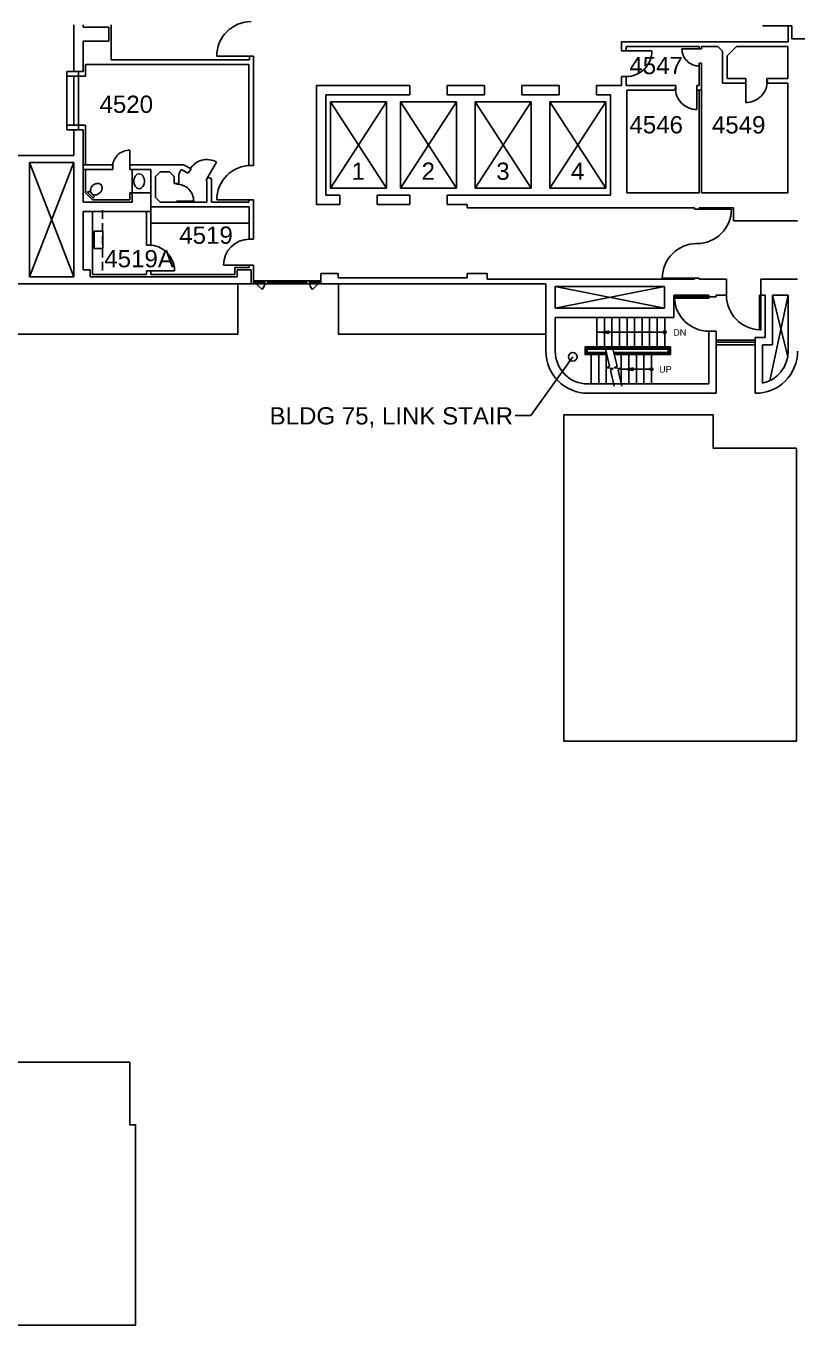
# Model space of a CAD drawing. Extents: x 338 to 7662, y 1527 to 4803.
# Drawn here: x 2623 to 3697, y 1527 to 3336 of the extents above; entities that cross this region are included whole.
import ezdxf

# ---------------------------------------------------------------- set-up
doc = ezdxf.new("R2010")
doc.units = 0
doc.header["$LTSCALE"] = 96
doc.header["$MEASUREMENT"] = 0
doc.linetypes.add('HIDDEN2', pattern=[0.1875, 0.125, -0.0625])
doc.layers.get('0').update_dxf_attribs({"linetype": 'CONTINUOUS'})
for name, color, linetype in [('A-ANNO-TEXT', 4, 'CONTINUOUS'), ('A-ANNO-TEXT-STAIR', 4, 'CONTINUOUS'), ('A-ANNO-TX192', 4, 'CONTINUOUS'), ('A-DOOR', 2, 'CONTINUOUS'), ('A-FLOR-CASE', 3, 'CONTINUOUS'), ('A-FLOR-CASE-UPPR', 3, 'HIDDEN2'), ('A-FLOR-EVTR', 2, 'CONTINUOUS'), ('A-FLOR-HRAL', 1, 'CONTINUOUS'), ('A-FLOR-PFIX', 2, 'CONTINUOUS'), ('A-FLOR-STRS', 2, 'CONTINUOUS'), ('A-GLAZ', 2, 'CONTINUOUS'), ('A-GLAZ-SILL', 1, 'CONTINUOUS'), ('A-ROOF-LEVL-FINE', 1, 'CONTINUOUS'), ('A-ROOF-LEVL-MED', 2, 'CONTINUOUS'), ('A-SHFT', 1, 'CONTINUOUS'), ('A-WALL-FULL', 6, 'CONTINUOUS'), ('X-EQPM', 2, 'CONTINUOUS')]:
    doc.layers.add(name, color=color, linetype=linetype)
doc.styles.add('ARIAL', font='arial.ttf')
doc.styles.get("Standard").update_dxf_attribs({"font": 'SIMPLEX'})
doc.dimstyles.new('DIM-96', dxfattribs={"dimscale": 96, "dimtxt": 0.18, "dimasz": 0.18, "dimexe": 0.18, "dimexo": 0.0625, "dimgap": 0.09, "dimtad": 0, "dimtih": 1, "dimtoh": 1, "dimdec": 4, "dimzin": 0, "dimdsep": 46, "dimlunit": 4, "dimtxsty": 'Standard', "dimcen": 0.09, "dimadec": 0, "dimazin": 0, "dimtfac": 1, "dimtdec": 4, "dimtofl": 0, "dimtmove": 2, "dimatfit": 3, "dimfxl": 0, "dimtolj": 1, "dimtzin": 0, "dimarcsym": 0})
doc.dimstyles.new('DIM1-4', dxfattribs={"dimscale": 48, "dimtxt": 0.09375, "dimasz": 0.125, "dimexe": 0.125, "dimexo": 0.09375, "dimgap": 0.046875, "dimtad": 1, "dimdec": 4, "dimzin": 7, "dimdsep": 46, "dimlunit": 4, "dimtxsty": 'Standard', "dimblk": 'TICK', "dimcen": 2.25, "dimdle": 1.5, "dimadec": 0, "dimazin": 0, "dimtfac": 1, "dimtdec": 4, "dimtix": 1, "dimtofl": 0, "dimtmove": 2, "dimatfit": 3, "dimldrblk": 'TICK', "dimfxl": 0, "dimtolj": 1, "dimtzin": 0, "dimarcsym": 0})

# ---------------------------------------------------------------- blocks, each defined once
blk = doc.blocks.new('48-dr')
blk.add_lwpolyline([(0, 48), (2, 48), (2, 0), (0, 0)], close=True)
blk.add_arc((-0.1, 0), 48.1, 0.0423, 87.521)
blk = doc.blocks.new('dr-48')
blk.add_line((0, 0), (0, 48))
blk.add_arc((-0.1, 0), 48.1, 0.0423, 89.9052)
blk = doc.blocks.new('TICK')
at = {"linetype": 'Continuous'}
blk.add_line((0.99, 0), (-0.99, 0), dxfattribs=at)
at = {"color": 11}
blk.add_line((-0.22, -0.22), (0.22, 0.22), dxfattribs=at)

msp = doc.modelspace()

# ---------------------------------------------------------------- linework, layer by layer
at = {"layer": 'A-ANNO-TEXT', "const_width": 3}
for points in [[(3511, 2909.5, 1), (3514, 2909.5, 1)], [(3492.5, 2858, 1), (3495.5, 2858, 1)]]:
    msp.add_lwpolyline(points, format="xyb", close=True, dxfattribs=at)
at = {"layer": 'A-ANNO-TEXT', "linetype": 'Continuous'}
for points in [[(3430.30364, 2884.41806), (3435.55364, 2862.41806), (3431.89317, 2860.00242), (3440.60683, 2858.99758), (3436.94636, 2856.58194), (3442.19636, 2834.58194)], [(3440.80364, 2884.41806), (3446.05364, 2862.41806), (3442.39317, 2860.00242), (3451.10683, 2858.99758), (3447.44636, 2856.58194), (3452.69636, 2834.58194)]]:
    msp.add_lwpolyline(points, dxfattribs=at)
at = {"layer": 'A-DOOR'}
for p, q in [((3684.5, 3336), (3648.5, 3336)), ((2936.5, 3294.03484), (2888.5, 3294.03484)), ((3458.74999, 3301.48515), (3494.74999, 3301.48515)), ((3560.5, 3304.25), (3536.5, 3304.25)), ((3625.5, 3259.5), (3625.5, 3229.5)), ((3557.25, 3249.75), (3557.25, 3219.75)), ((2767.5, 3139.25), (2767.5, 3163.25)), ((2874.75, 3123), (2888.25, 3146.38269)), ((2936.5, 3093.75), (2888.5, 3093.75)), ((2832.5, 3091.86882), (2856.5, 3091.86882)), ((2934, 3003), (2898, 3003)), ((2793.75, 2995), (2829.73594, 2995))]:
    msp.add_line(p, q, dxfattribs=at)
msp.add_arc((2934, 3003), 36, 90, 180, dxfattribs=at)
for centre, major_axis, start_param, end_param in [((2936.5, 3294.03484), (33.94113, 33.94113), 0.7853981634, 2.3561944902), ((3560.5, 3304.25), (16.97056, 16.97056), 2.3561944902, 3.926990817), ((3625.5, 3259.5), (-21.2132, 21.2132), 2.3561944902, 3.926990817), ((3557.25, 3249.75), (-21.2132, 21.2132), 0.7853981634, 2.3561944902), ((2936.5, 3093.75), (33.94113, 33.94113), 0.7853981634, 2.3561944902)]:
    msp.add_ellipse(centre, major_axis=major_axis, ratio=1, start_param=start_param, end_param=end_param, dxfattribs=at)
at = {"layer": 'A-DOOR', "extrusion": (0, 0, -1)}
for centre, major_axis, start_param, end_param in [((3458.74999, 3301.48515), (25.45584, 25.45584), 0.7853981634, 2.3561944902), ((2767.5, 3139.25), (-16.97056, 16.97056), 5.4977871438, 7.0685834706), ((2874.75, 3123), (-19.09188, 19.09188), 6.0213859194, 7.5921822462), ((2832.5, 3091.86882), (16.97056, 16.97056), 5.4977871438, 7.0685834706), ((2793.75, 2995), (-25.4459, 25.4459), 0.7853981634, 2.3561944902)]:
    msp.add_ellipse(centre, major_axis=major_axis, ratio=1, start_param=start_param, end_param=end_param, dxfattribs=at)
at = {"layer": 'A-FLOR-CASE'}
for p, q in [((2770.75, 3136), (2770.75, 3103.5)), ((2796.75, 3061.5), (2933.75, 3061.5))]:
    msp.add_line(p, q, dxfattribs=at)
at = {"layer": 'A-FLOR-CASE-UPPR'}
msp.add_line((2729.5, 3079.5), (2729.5, 2991.75), dxfattribs=at)
at = {"layer": 'A-FLOR-EVTR'}
for p, q in [((3047, 3230.25), (3125, 3230.25)), ((3047, 3110), (3047, 3230.25)), ((3047, 3110), (3125, 3230.25)), ((3047, 3230.25), (3125, 3110)), ((3125, 3230.25), (3125, 3110)), ((3144.5, 3230.25), (3222.5, 3230.25)), ((3144.5, 3110), (3144.5, 3230.25)), ((3144.5, 3110), (3222.5, 3230.25)), ((3144.5, 3230.25), (3222.5, 3110)), ((3222.5, 3230.25), (3222.5, 3110)), ((3248.5, 3230.25), (3326.5, 3230.25)), ((3248.5, 3110), (3248.5, 3230.25)), ((3248.5, 3110), (3326.5, 3230.25)), ((3248.5, 3230.25), (3326.5, 3110)), ((3326.5, 3230.25), (3326.5, 3110)), ((3352.5, 3110), (3352.5, 3230.25)), ((3352.5, 3230.25), (3430.5, 3230.25)), ((3352.5, 3110), (3430.5, 3230.25)), ((3352.5, 3230.25), (3430.5, 3110)), ((3430.5, 3230.25), (3430.5, 3110)), ((3125, 3110), (3047, 3110)), ((3222.5, 3110), (3144.5, 3110)), ((3326.5, 3110), (3248.5, 3110)), ((3430.5, 3110), (3352.5, 3110))]:
    msp.add_line(p, q, dxfattribs=at)
at = {"layer": 'A-FLOR-HRAL'}
for p, q in [((3638.5, 2898.5), (3584, 2898.5)), ((3638.5, 2895.5), (3584, 2895.5))]:
    msp.add_line(p, q, dxfattribs=at)
for points in [[(3431.71591, 2878.5), (3401.5, 2878.5), (3401.5, 2889), (3520.5, 2889), (3520.5, 2878.5), (3442.21591, 2878.5)], [(3431.35795, 2880), (3403, 2880), (3403, 2887.5), (3519, 2887.5), (3519, 2880), (3441.85795, 2880)]]:
    msp.add_lwpolyline(points, dxfattribs=at)
at = {"layer": 'A-FLOR-PFIX'}
msp.add_line((2716.49264, 3096.00736), (2708.00736, 3104.49264), dxfattribs=at)
for centre, radius, start, end in [((2723.80204, 3105.66853), 11.41267, 135, 153.03764803), ((2722.25811, 3108.00329), 8.68803, 116.96235197, 138.69039014), ((2722.89783, 3106.74572), 10.09896, 96.82628868, 116.96235197), ((2722.58398, 3109.36748), 7.45848, 72.78334671, 96.82628868), ((2723.1302, 3111.1302), 5.61308, 17.21665329, 72.78334671), ((2721.36748, 3110.58398), 7.45848, 353.17371132, 17.21665329), ((2709.42157, 3103.78553), 1.58114, 63.43494882, 153.43494882), ((2710.83579, 3106.84945), 1.79486, 246.79875016, 3.25712795), ((2720.10308, 3106.88658), 7.45848, 173.17371132, 197.21665329), ((2721.80904, 3106.68236), 9.17661, 153.03764803, 173.17371132), ((2718.34036, 3106.34036), 5.61308, 197.21665329, 252.78334671), ((2715.78553, 3097.42157), 1.58114, 296.56505118, 26.56505118), ((2718.88658, 3108.10308), 7.45848, 252.78334671, 276.82628868), ((2718.89017, 3098.83579), 1.83236, 89.34401739, 202.69959954), ((2718.68236, 3109.80904), 9.17661, 276.82628868, 296.96235197), ((2717.66853, 3111.80204), 11.41267, 296.96235197, 333.03764803), ((2719.66153, 3110.7882), 9.17661, 333.03764803, 353.17371132)]:
    msp.add_arc(centre, radius, start, end, dxfattribs=at)
at = {"layer": 'A-FLOR-PFIX', "extrusion": (0, 0, -1)}
msp.add_ellipse((2780.5, 3119.75), major_axis=(0, 10.5), ratio=0.7142857143, dxfattribs=at)
at = {"layer": 'A-FLOR-STRS'}
for p, q in [((3418, 2930), (3418, 2889)), ((3428.5, 2930), (3428.5, 2889)), ((3439, 2930), (3439, 2889)), ((3449.5, 2930), (3449.5, 2889)), ((3460, 2930), (3460, 2889)), ((3470.5, 2930), (3470.5, 2889)), ((3481, 2930), (3481, 2889)), ((3491.5, 2930), (3491.5, 2889)), ((3502, 2930), (3502, 2889)), ((3512.5, 2930), (3512.5, 2889)), ((3410, 2881.5), (3410, 2880)), ((3410, 2878.5), (3410, 2837.5)), ((3418, 2887.5), (3418, 2886)), ((3420.5, 2881.5), (3420.5, 2880)), ((3420.5, 2878.5), (3420.5, 2837.5)), ((3428.5, 2887.5), (3428.5, 2886)), ((3431, 2881.5), (3431, 2880)), ((3431, 2878.5), (3431, 2837.5)), ((3439, 2887.5), (3439, 2886)), ((3441.5, 2881.5), (3441.5, 2880)), ((3449.5, 2887.5), (3449.5, 2886)), ((3452, 2881.5), (3452, 2880)), ((3452, 2878.5), (3452, 2837.5)), ((3460, 2887.5), (3460, 2886)), ((3462.5, 2881.5), (3462.5, 2880)), ((3462.5, 2878.5), (3462.5, 2837.5)), ((3470.5, 2887.5), (3470.5, 2886)), ((3473, 2881.5), (3473, 2880)), ((3473, 2878.5), (3473, 2837.5)), ((3481, 2887.5), (3481, 2886)), ((3483.5, 2881.5), (3483.5, 2880)), ((3483.5, 2878.5), (3483.5, 2837.5)), ((3491.5, 2887.5), (3491.5, 2886)), ((3494, 2881.5), (3494, 2880)), ((3494, 2878.5), (3494, 2837.5)), ((3502, 2887.5), (3502, 2886)), ((3512.5, 2887.5), (3512.5, 2886)), ((3584, 2892), (3638.5, 2892))]:
    msp.add_line(p, q, dxfattribs=at)
msp.add_lwpolyline([(3431, 2881.5), (3404.5, 2881.5), (3404.5, 2886), (3517.5, 2886), (3517.5, 2881.5), (3441.5, 2881.5)], dxfattribs=at)
at = {"layer": 'A-GLAZ'}
for p, q in [((2689.5, 3266), (2689.5, 3197.75)), ((2955.75, 2979), (2941.75, 2979)), ((2951.64949, 2969.10051), (2941.75, 2979)), ((2959.75, 2979), (3013.75, 2979)), ((3017.75, 2979), (3031.75, 2979)), ((3031.75, 2979), (3021.85051, 2969.10051))]:
    msp.add_line(p, q, dxfattribs=at)
for points in [[(2939.75, 2981.25), (2941.75, 2981.25), (2941.75, 2976.75), (2939.75, 2976.75)], [(2959.75, 2981.25), (2955.75, 2981.25), (2955.75, 2976.75), (2959.75, 2976.75)], [(3017.75, 2981.25), (3013.75, 2981.25), (3013.75, 2976.75), (3017.75, 2976.75)], [(3031.75, 2981.25), (3033.75, 2981.25), (3033.75, 2976.75), (3031.75, 2976.75)]]:
    msp.add_lwpolyline(points, close=True, dxfattribs=at)
for centre, start, end in [((2941.75, 2979), 315, 0), ((3031.75, 2979), 180, 225)]:
    msp.add_arc(centre, 14, start, end, dxfattribs=at)
at = {"layer": 'A-GLAZ-SILL'}
for p, q in [((2679.75, 3197.75), (2679.75, 3266)), ((2941.75, 2981.25), (2955.75, 2981.25)), ((2941.75, 2976.75), (2955.75, 2976.75)), ((2959.75, 2981.25), (3013.75, 2981.25)), ((2959.75, 2976.75), (3013.75, 2976.75)), ((3017.75, 2981.25), (3031.75, 2981.25)), ((3017.75, 2976.75), (3031.75, 2976.75))]:
    msp.add_line(p, q, dxfattribs=at)
at = {"layer": 'A-ROOF-LEVL-FINE'}
for points in [[(2917.98077, 2976.75), (2917.98077, 2907), (2401.23077, 2907), (2401.23077, 3028.75)], [(3057.98077, 2976.75), (3057.98077, 2907), (3347, 2907)], [(1655.5, 1563), (1655.5, 1527), (2775.5, 1527), (2775.5, 1806), (2767.5, 1806), (2767.5, 1893), (1769.5, 1893)]]:
    msp.add_lwpolyline(points, dxfattribs=at)
at = {"layer": 'A-ROOF-LEVL-MED'}
msp.add_lwpolyline([(3580, 2794.5), (3372, 2794.5), (3372, 2340), (3696, 2340), (3696, 2748), (3580, 2748), (3580, 2794.5)], dxfattribs=at)
at = {"layer": 'A-SHFT'}
for p, q in [((2627.75, 2986.5), (2689.5, 3145.75)), ((2689.5, 2986.5), (2627.75, 3145.75)), ((3360, 2973), (3512, 2943)), ((3512, 2973), (3360, 2943)), ((3684.5, 2961), (3658.84279, 2842.05475)), ((3662.5, 2961), (3683.84876, 2875.32935))]:
    msp.add_line(p, q, dxfattribs=at)
at = {"layer": 'A-WALL-FULL'}
for p, q in [((2689.5, 3272.5), (2689.5, 3337.5)), ((2702.5, 3334.25), (2702.5, 3337.5)), ((2738.25, 3334.25), (2702.5, 3334.25)), ((2738.25, 3314.75), (2738.25, 3334.25)), ((2741.5, 3337.5), (2741.5, 3288.75)), ((3684.5, 3314), (3684.5, 3336)), ((3689.5, 3336), (3684.5, 3336)), ((3689.5, 3318), (3689.5, 3336)), ((2702.5, 3314.75), (2738.25, 3314.75)), ((2702.5, 3272.5), (2702.5, 3314.75)), ((3684.5, 3314), (3452.25, 3314)), ((3452.25, 3314), (3452.25, 3301.48515)), ((3689.5, 3318), (3710, 3318)), ((2934.25, 3288.75), (2934.25, 3294.03484)), ((2934.25, 3294.03484), (2939.75, 3294.03484)), ((2939.75, 3141.89931), (2939.75, 3294.03484)), ((3452.25, 3301.48515), (3458.75, 3301.48515)), ((3458.75, 3307.5), (3560.5, 3307.5)), ((3458.75, 3301.48515), (3458.75, 3307.5)), ((3560.5, 3304.25), (3560.5, 3307.5)), ((3563.75, 3304.25), (3560.5, 3304.25)), ((3563.75, 3307.5), (3563.75, 3304.25)), ((3563.75, 3307.5), (3586.5, 3307.5)), ((3586.5, 3307.5), (3593, 3301)), ((3593, 3301), (3593, 3256.25)), ((3612.5, 3307.5), (3599.5, 3294.5)), ((3599.5, 3294.5), (3599.5, 3262.75)), ((3684, 3307.5), (3612.5, 3307.5)), ((3684, 3262.75), (3684, 3307.5)), ((2705.75, 3266), (2705.75, 3282.25)), ((2933.25, 3282.25), (2705.75, 3282.25)), ((2741.5, 3288.75), (2934.25, 3288.75)), ((2933.25, 3282.25), (2933.25, 3141.89931)), ((3560.5, 3284.4243), (3563.75, 3284.4243)), ((3560.5, 3284.4243), (3560.5, 3253)), ((3563.75, 3103.5), (3563.75, 3284.4243)), ((2679.75, 3272.5), (2702.5, 3272.5)), ((2679.75, 3266), (2679.75, 3272.5)), ((2705.75, 3266), (2679.75, 3266)), ((2696, 3191.25), (2696, 3272.5)), ((3452.25, 3253), (3452.25, 3265.48515)), ((3452.25, 3265.48515), (3458.74999, 3265.48515)), ((3458.75, 3253), (3458.75, 3265.48515)), ((3625.5, 3256.25), (3593, 3256.25)), ((3599.5, 3262.75), (3625.5, 3262.75)), ((3625.5, 3256.25), (3625.5, 3262.75)), ((3654.75, 3262.75), (3654.75, 3256.25)), ((3684, 3262.75), (3654.75, 3262.75)), ((3654.75, 3256.25), (3684, 3256.25)), ((3684, 3256.25), (3684, 3103.5)), ((3027.5, 3253), (3157.5, 3253)), ((3027.5, 3087.25), (3027.5, 3253)), ((3040.5, 3240), (3157.5, 3240)), ((3040.5, 3100.25), (3040.5, 3240)), ((3157.5, 3253), (3157.5, 3240)), ((3209.5, 3240), (3209.5, 3253)), ((3209.5, 3253), (3261.5, 3253)), ((3209.5, 3240), (3261.5, 3240)), ((3261.5, 3253), (3261.5, 3240)), ((3313.5, 3240), (3313.5, 3253)), ((3313.5, 3253), (3365.5, 3253)), ((3313.5, 3240), (3365.5, 3240)), ((3365.5, 3240), (3365.5, 3253)), ((3417.5, 3240), (3417.5, 3253)), ((3417.5, 3253), (3452.25, 3253)), ((3417.5, 3240), (3437, 3240)), ((3437, 3100.25), (3437, 3240)), ((3458.75, 3253), (3528, 3253)), ((3459.75, 3103.5), (3459.75, 3246.5)), ((3459.75, 3246.5), (3528, 3246.5)), ((3528, 3246.5), (3528, 3253)), ((3557.25, 3253), (3560.5, 3253)), ((3557.25, 3246.5), (3557.25, 3253)), ((3557.25, 3246.5), (3560.5, 3246.5)), ((3560.5, 3246.71773), (3563.75, 3246.71773)), ((3560.5, 3246.5), (3560.5, 3103.5)), ((2679.75, 3191.25), (2679.75, 3197.75)), ((2705.75, 3197.75), (2679.75, 3197.75)), ((2679.75, 3191.25), (2702.5, 3191.25)), ((2689.5, 3191.25), (2689.5, 3155.5)), ((2702.5, 3090.5), (2702.5, 3191.25)), ((2705.75, 3142.5), (2705.75, 3197.75)), ((2546.5, 3155.5), (2689.5, 3155.5)), ((2627.75, 3145.75), (2689.5, 3145.75)), ((2627.75, 2986.5), (2627.75, 3145.75)), ((2689.5, 2986.5), (2689.5, 3145.75)), ((2743.65654, 3142.5576), (2702.5, 3142.5576)), ((2702.5, 3136), (2743.65654, 3136)), ((2705.75, 3103.5), (2705.75, 3136)), ((2743.65654, 3136), (2743.65654, 3142.5576)), ((2842.25, 3142.5), (2767.5, 3142.5)), ((2767.5, 3142.5), (2767.5, 3136)), ((2767.5, 3136), (2796.75, 3136)), ((2796.75, 3031), (2796.75, 3136)), ((2803.25, 3126.25), (2809.75, 3132.75)), ((2809.75, 3132.75), (2822.75, 3132.75)), ((2822.75, 3132.75), (2829.25, 3126.25)), ((2835.75, 3129.5), (2839, 3136)), ((2839, 3136), (2848.92319, 3131.03841)), ((2842.25, 3142.5), (2852.98569, 3137.13216)), ((2848.92319, 3131.03841), (2852.98569, 3137.13216)), ((2939.90187, 3141.89931), (2933.45249, 3141.89931)), ((2803.25, 3097), (2803.25, 3126.25)), ((2829.25, 3126.25), (2829.25, 3116.5)), ((2829.25, 3116.5), (2835.75, 3116.5)), ((2835.75, 3116.5), (2835.75, 3129.5)), ((2873.65543, 3120.34704), (2876.33708, 3125.45646)), ((2874.75, 3119.75), (2873.65543, 3120.34704)), ((2874.75, 3090.5), (2874.75, 3119.75)), ((2876.33708, 3125.45646), (2881.25, 3123)), ((2881.25, 3090.5), (2881.25, 3123)), ((2715.5, 3093.75), (2705.75, 3103.5)), ((2767.5, 3093.75), (2715.5, 3093.75)), ((2767.5, 3103.5), (2767.5, 3093.75)), ((2767.5, 3103.5), (2796.75, 3103.5)), ((2770.75, 3103.5), (2770.75, 3090.5)), ((2809.75, 3090.5), (2803.25, 3097)), ((2933.25, 3093.75), (2933.25, 3090.5)), ((2939.75, 3093.75), (2933.25, 3093.75)), ((2939.75, 3039), (2939.75, 3093.75)), ((3060, 3100.25), (3040.5, 3100.25)), ((3060, 3087.25), (3060, 3100.25)), ((3157.5, 3100.25), (3112, 3100.25)), ((3112, 3087.25), (3112, 3100.25)), ((3157.5, 3087.25), (3157.5, 3100.25)), ((3209.5, 3100.25), (3209.5, 3087.25)), ((3437, 3100.25), (3209.5, 3100.25)), ((3560.5, 3103.5), (3459.75, 3103.5)), ((3684, 3103.5), (3563.75, 3103.5)), ((2770.75, 3090.5), (2702.5, 3090.5)), ((2702.5, 3077.5), (2796.75, 3077.5)), ((2702.5, 3077.5), (2702.5, 2996.25)), ((2715.5, 2989.75), (2715.5, 3077.5)), ((2790.75, 3077.5), (2790.75, 3031)), ((2796.75, 3084), (2933.75, 3084)), ((2809.75, 3090.5), (2874.75, 3090.5)), ((2933.25, 3090.5), (2881.25, 3090.5)), ((2933.75, 3039), (2933.75, 3084)), ((3060, 3087.25), (3027.5, 3087.25)), ((3157.5, 3087.25), (3112, 3087.25)), ((3209.5, 3087.25), (3237.25, 3087.25)), ((3237.25, 3087.25), (3237.25, 3082.75)), ((3237.25, 3082.75), (3554, 3082.75)), ((3554, 3082.75), (3554, 3081)), ((3554, 3081), (3560.5, 3081)), ((3560.5, 3081), (3560.5, 3082.75)), ((3560.5, 3082.75), (3608.48243, 3082.75)), ((3608.48243, 3082.75), (3608.48243, 3064.75)), ((3608.48243, 3064.75), (3697.5, 3064.75)), ((2790.75, 3031), (2796.75, 3031)), ((2934, 3039), (2939.75, 3039)), ((2933.75, 2999.5), (2933.75, 3003)), ((2934, 3003), (2939.75, 3003)), ((2939.75, 2976.75), (2939.75, 3003)), ((2689.5, 2986.5), (2627.75, 2986.5)), ((2712.25, 2996.25), (2702.5, 2996.25)), ((2712.25, 2986.5), (2712.25, 2996.25)), ((2712.25, 2986.5), (2917, 2986.5)), ((2790.75, 2989.75), (2715.5, 2989.75)), ((2790.75, 2995), (2796.75, 2995)), ((2790.75, 2995), (2790.75, 2989.75)), ((2796.75, 2995), (2796.75, 2989.75)), ((2913.75, 2989.75), (2796.75, 2989.75)), ((2913.75, 2999.5), (2913.75, 2989.75)), ((2933.75, 2999.5), (2913.75, 2999.5)), ((2917, 2996.25), (2936.5, 2996.25)), ((2917, 2986.5), (2917, 2996.25)), ((2936.5, 2996.25), (2936.5, 2976.75)), ((3033.75, 2991.25), (3057.75, 2991.25)), ((3033.75, 2991.25), (3033.75, 2976.75)), ((3057.75, 2991.25), (3057.75, 2985.25)), ((3057.75, 2985.25), (3237.25, 2985.25)), ((3237.25, 2991.25), (3265.25, 2991.25)), ((3237.25, 2991.25), (3237.25, 2985.25)), ((3265.25, 2991.25), (3265.25, 2983.25)), ((3554, 2983.25), (3554, 2985)), ((3554, 2985), (3560.5, 2985)), ((3560.5, 2985), (3560.5, 2983.25)), ((2546.5, 2976.75), (2939.75, 2976.75)), ((3033.75, 2976.75), (3347, 2976.75)), ((3265.25, 2983.25), (3554, 2983.25)), ((3347, 2976.75), (3347, 2883)), ((3512, 2973), (3360, 2973)), ((3360, 2973), (3360, 2943)), ((3512, 2943), (3512, 2973)), ((3560.5, 2983.25), (3598.5, 2983.25)), ((3598.5, 2961), (3598.5, 2983.25)), ((3646.5, 2961), (3646.5, 2983.25)), ((3646.5, 2983.25), (3697.5, 2983.25)), ((3574, 2961), (3525, 2961)), ((3525, 2930), (3525, 2961)), ((3598.5, 2961), (3584, 2961)), ((3652.5, 2961), (3646.5, 2961)), ((3652.5, 2902), (3652.5, 2961)), ((3684.5, 2961), (3662.5, 2961)), ((3662.5, 2892), (3662.5, 2961)), ((3684.5, 2883), (3684.5, 2961)), ((3512, 2943), (3360, 2943)), ((3360, 2883.00006), (3360, 2930)), ((3525, 2930), (3360, 2930)), ((3574, 2837.5), (3574, 2911)), ((3584, 2911), (3574, 2911)), ((3584, 2824.5), (3584, 2911)), ((3638.5, 2824.50214), (3638.5, 2902)), ((3638.5, 2902), (3652.5, 2902)), ((3648.5, 2838.50281), (3648.5, 2892)), ((3648.5, 2892), (3662.5, 2892)), ((3574, 2837.5), (3405.5, 2837.5)), ((3584, 2824.5), (3405.5, 2824.5))]:
    msp.add_line(p, q, dxfattribs=at)
msp.add_lwpolyline([(3584, 2961), (3584, 2959), (3574, 2959), (3574, 2961)], dxfattribs=at)
for centre, radius, start, end in [((3405.5, 2883), 58.5, 180, 270), ((3405.5, 2883), 45.5, 180, 270), ((3639, 2883), 58.5, 269.51028652, 0), ((3639, 2883), 45.5, 282.0515234, 0)]:
    msp.add_arc(centre, radius, start, end, dxfattribs=at)
at = {"layer": 'X-EQPM', "flags": 128}
msp.add_lwpolyline([(2729.75, 3050.25), (2717.75, 3050.25), (2717.75, 3026.25), (2729.75, 3026.25)], close=True, dxfattribs=at)

# ---------------------------------------------------------------- block references
at = {"layer": 'A-DOOR'}
for name, p, rotation in [('dr-48', (3557.25, 3081), 270), ('dr-48', (3557.25185, 2985), 90), ('48-dr', (3646.5, 2961), 179.9999999999999)]:
    msp.add_blockref(name, p, dxfattribs=dict(at, rotation=rotation))
at = {"layer": 'A-DOOR', "xscale": -1, "rotation": 90}
msp.add_blockref('48-dr', (3574, 2959), dxfattribs=at)

# ---------------------------------------------------------------- texts
at = {"layer": 'A-ANNO-TEXT', "char_height": 9, "attachment_point": 8, "style": 'ARIAL'}
for s, insert, width in [('DN', (3533.39015, 2904.72877), 29.0609016), ('UP', (3513.498, 2853.23147), 30.515958)]:
    msp.add_mtext(s, dxfattribs=dict(at, insert=insert, width=width))
at = {"layer": 'A-ANNO-TEXT-STAIR', "style": 'ARIAL'}
for s, p in [('1', (3076.34046, 3121.796)), ('2', (3173.84046, 3121.796)), ('3', (3277.84046, 3121.796)), ('4', (3381.84046, 3121.796)), ('BLDG 75, LINK STAIR', (2962.1074, 2781.08403))]:
    msp.add_text(s, height=24, dxfattribs=at).set_placement(p)
at = {"layer": 'A-ANNO-TX192', "style": 'ARIAL'}
for s, p in [('4547', (3463.27409, 3268.94358)), ('4520', (2725.27862, 3215.032)), ('4546', (3463.27409, 3186.45036)), ('4549', (3578.16802, 3186.36272)), ('4519', (2836.3429, 3032.70928)), ('4519A', (2731.95026, 2999.95854))]:
    msp.add_text(s, height=24, dxfattribs=at).set_placement(p)

# ---------------------------------------------------------------- leaders
at = {"layer": 'A-ANNO-TEXT'}
for points in [[(3418, 2909.5), (3512.5, 2909.5)], [(3452, 2858), (3494, 2858)]]:
    msp.add_leader(points, dimstyle='DIM-96', override={"dimgap": 0.09, "dimtad": 0}, dxfattribs=at)
at = {"layer": 'A-ANNO-TEXT-STAIR'}
msp.add_leader([(3384.34995, 2875.40048), (3326.09953, 2793.48961), (3304.01874, 2793.48961)], dimstyle='DIM1-4', override={"dimscale": 96, "dimgap": 0, "dimtad": 0, "dimldrblk": 'DotBlank'}, dxfattribs=at)

doc.saveas('drawing.dxf')
